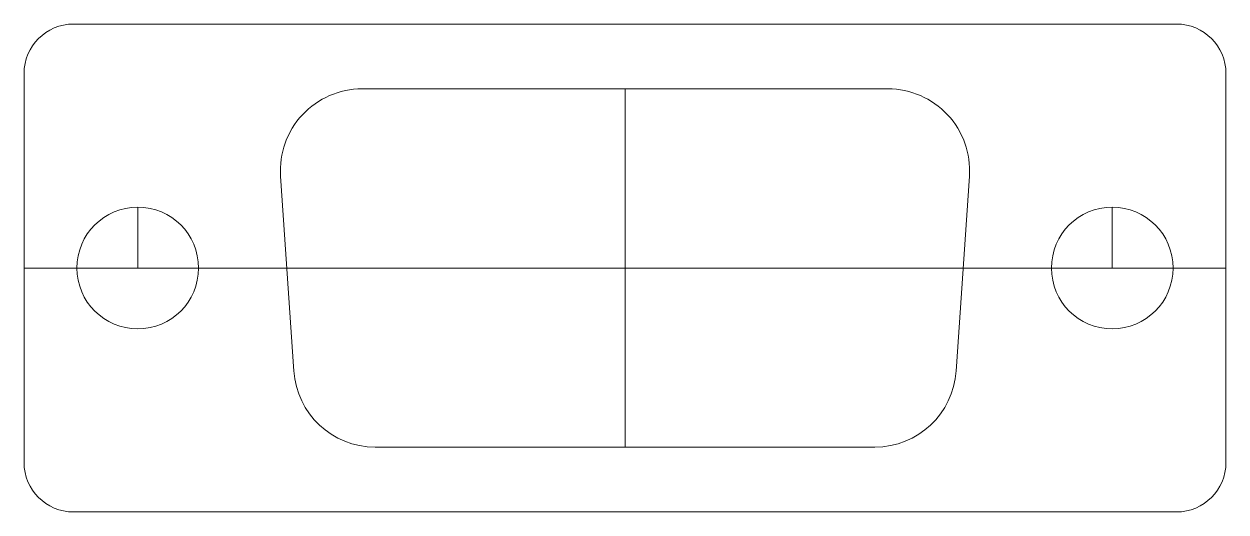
# Model space of a CAD drawing. Header units: inches. Extents: x -0.12 to 1.1, y -0.25 to 0.25.
import ezdxf

# ---------------------------------------------------------------- set-up
doc = ezdxf.new("R2010")
doc.units = ezdxf.units.IN
doc.layers.get('0').update_dxf_attribs({"linetype": 'CONTINUOUS', "lineweight": 0})

msp = doc.modelspace()

# ---------------------------------------------------------------- linework, layer by layer
for p, q in [((-0.065, 0.2465), (1.0505, 0.2465)), ((-0.115, 0), (-0.115, 0.1965)), ((1.1005, 0), (1.1005, 0.1965)), ((0.4928, 0.181), (0.2268, 0.181)), ((0.4928, 0), (0.4928, 0.181)), ((0.4928, 0.181), (0.7587, 0.181)), ((0.1445, 0.0929), (0.1578, -0.1041)), ((0.841, 0.0929), (0.8277, -0.1041)), ((0, 0), (0, 0.0615)), ((0.9855, 0), (0.9855, 0.0615)), ((0.4928, 0), (-0.115, 0)), ((-0.115, 0), (-0.115, -0.1965)), ((0, 0), (0.9855, 0)), ((0.9855, 0), (0, 0)), ((0.4928, 0), (0.6738, 0)), ((0.4928, 0), (0.4928, -0.181)), ((0.4928, 0), (1.1005, 0)), ((1.1005, 0), (1.1005, -0.1965)), ((0.4928, -0.181), (0.2401, -0.181)), ((0.4928, -0.181), (0.7454, -0.181)), ((-0.065, -0.2465), (1.0505, -0.2465))]:
    msp.add_line(p, q)
for centre in [(0, 0), (0.9855, 0)]:
    msp.add_circle(centre, 0.0615)
for centre, radius, start, end in [((-0.065, 0.1965), 0.05, 90, 180), ((1.0505, 0.1965), 0.05, 0, 90), ((0.2268, 0.0985), 0.0825, 90, 183.8718), ((0.7587, 0.0985), 0.0825, 356.1282, 90), ((0.2401, -0.0985), 0.0825, 183.8718, 270), ((0.7454, -0.0985), 0.0825, 270, 356.1282), ((-0.065, -0.1965), 0.05, 180, 270), ((1.0505, -0.1965), 0.05, 270, 0)]:
    msp.add_arc(centre, radius, start, end)

doc.saveas('drawing.dxf')
